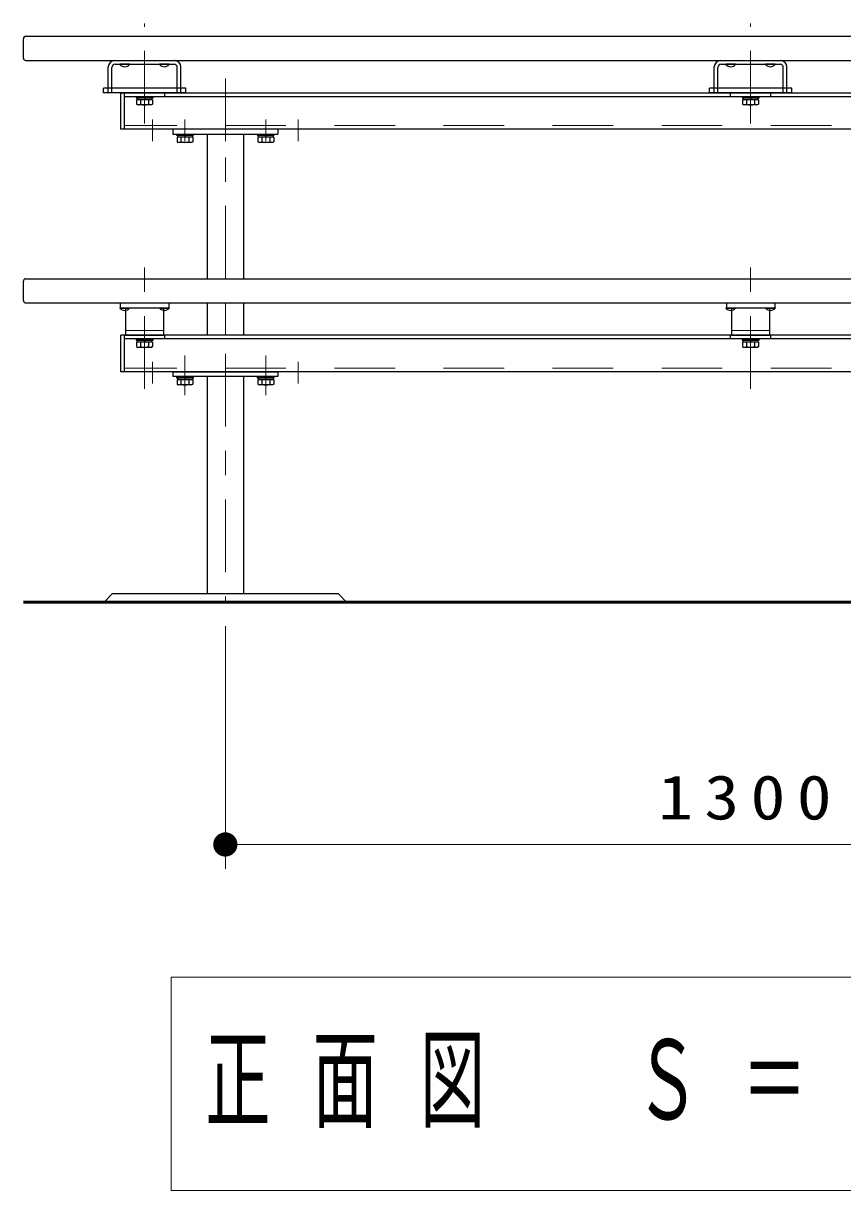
# Model space of a CAD drawing. Units: millimetres on the paper, with parts at other scales. Extents: x -385 to 0, y 0 to 267.
# Drawn here: x -326.9 to -293.1, y 71.22 to 119.36 of the extents above; entities that cross this region are included whole.
import ezdxf

# ---------------------------------------------------------------- set-up
doc = ezdxf.new("R2010")
doc.units = ezdxf.units.MM
doc.linetypes.add('USER1', pattern=[4.5, 2.5, -2])
doc.linetypes.add('USER2', pattern=[6, 3, -1, 1, -1])
doc.layers.add('LY_1', color=7, linetype='Continuous', lineweight=25)
doc.styles.add('ＭＳ ゴシック', font='')
doc.styles.get('ＭＳ ゴシック').set_extended_font_data('MS Gothic')

# ---------------------------------------------------------------- blocks, each defined once
blk = doc.blocks.new('filled_dot')
at = {"color": 0, "linetype": 'Continuous', "lineweight": -2, "const_width": 1.25}
blk.add_lwpolyline([(-0.625, 0, 1), (0.625, 0, 1)], format="xyb", close=True, dxfattribs=at)

msp = doc.modelspace()

# ---------------------------------------------------------------- linework, layer by layer
at = {"layer": 'LY_1', "color": 40, "linetype": 'USER2', "lineweight": 13}
for p, q in [((-321.901, 115.227), (-321.901, 119.364)), ((-296.901, 115.227), (-296.901, 119.364))]:
    msp.add_line(p, q, dxfattribs=at)
at = {"layer": 'LY_1', "color": 40}
for p, q in [((-326.901, 117.931), (-326.901, 118.731)), ((-326.801, 118.831), (-267.002, 118.831)), ((-326.801, 117.831), (-267.002, 117.831)), ((-323.401, 116.497), (-323.401, 117.564)), ((-323.251, 116.497), (-323.251, 117.547)), ((-323.134, 117.831), (-320.668, 117.831)), ((-323.118, 117.681), (-320.684, 117.681)), ((-320.551, 116.497), (-320.551, 117.547)), ((-320.401, 116.497), (-320.401, 117.564)), ((-298.401, 116.497), (-298.401, 117.564)), ((-298.251, 116.497), (-298.251, 117.547)), ((-298.135, 117.831), (-295.668, 117.831)), ((-298.118, 117.681), (-295.685, 117.681)), ((-295.551, 116.497), (-295.551, 117.547)), ((-295.401, 116.497), (-295.401, 117.564)), ((-320.201, 116.697), (-323.601, 116.697)), ((-323.601, 116.497), (-323.601, 116.697)), ((-320.201, 116.497), (-320.201, 116.697)), ((-295.201, 116.697), (-298.601, 116.697)), ((-298.601, 116.497), (-298.601, 116.697)), ((-295.201, 116.497), (-295.201, 116.697)), ((-320.201, 116.497), (-323.601, 116.497)), ((-295.201, 116.497), (-298.601, 116.497))]:
    msp.add_line(p, q, dxfattribs=at)
at = {"layer": 'LY_1'}
for p, q in [((-322.914, 117.681), (-322.914, 117.664)), ((-322.521, 117.681), (-322.914, 117.681)), ((-322.521, 117.664), (-322.914, 117.664)), ((-322.521, 117.681), (-322.521, 117.664)), ((-321.281, 117.681), (-321.281, 117.664)), ((-320.888, 117.681), (-321.281, 117.681)), ((-320.888, 117.664), (-321.281, 117.664)), ((-320.888, 117.681), (-320.888, 117.664)), ((-297.915, 117.681), (-297.915, 117.664)), ((-297.521, 117.681), (-297.915, 117.681)), ((-297.521, 117.664), (-297.915, 117.664)), ((-297.521, 117.681), (-297.521, 117.664)), ((-296.281, 117.681), (-296.281, 117.664)), ((-295.888, 117.681), (-296.281, 117.681)), ((-295.888, 117.664), (-296.281, 117.664)), ((-295.888, 117.681), (-295.888, 117.664)), ((-326.801, 108.831), (-267.002, 108.831)), ((-326.901, 107.931), (-326.901, 108.731)), ((-326.801, 107.831), (-267.002, 107.831)), ((-322.914, 107.631), (-322.914, 107.614)), ((-322.914, 107.631), (-322.521, 107.631)), ((-322.914, 107.614), (-322.521, 107.614)), ((-322.901, 107.831), (-322.901, 107.631)), ((-322.901, 107.631), (-320.901, 107.631)), ((-322.684, 107.631), (-322.684, 106.497)), ((-322.521, 107.631), (-322.521, 107.614)), ((-321.281, 107.631), (-321.281, 107.614)), ((-321.281, 107.631), (-320.888, 107.631)), ((-321.281, 107.614), (-320.888, 107.614)), ((-321.118, 107.631), (-321.118, 106.497)), ((-320.901, 107.831), (-320.901, 107.631)), ((-320.888, 107.631), (-320.888, 107.614)), ((-297.915, 107.631), (-297.915, 107.614)), ((-297.915, 107.631), (-297.521, 107.631)), ((-297.915, 107.614), (-297.521, 107.614)), ((-297.901, 107.831), (-297.901, 107.631)), ((-297.901, 107.631), (-295.901, 107.631)), ((-297.685, 107.631), (-297.685, 106.497)), ((-297.521, 107.631), (-297.521, 107.614)), ((-296.281, 107.631), (-296.281, 107.614)), ((-296.281, 107.631), (-295.888, 107.631)), ((-296.281, 107.614), (-295.888, 107.614)), ((-296.118, 107.631), (-296.118, 106.497)), ((-295.901, 107.831), (-295.901, 107.631)), ((-295.888, 107.631), (-295.888, 107.614)), ((-322.684, 106.497), (-321.118, 106.497)), ((-297.685, 106.497), (-296.118, 106.497)), ((-322.251, 106.347), (-321.551, 106.347)), ((-322.251, 106.347), (-322.251, 106.297)), ((-322.251, 106.297), (-321.551, 106.297)), ((-322.208, 106.297), (-322.208, 106.214)), ((-321.594, 106.297), (-322.208, 106.297)), ((-321.594, 106.214), (-322.208, 106.214)), ((-321.923, 106.297), (-321.901, 106.214)), ((-321.901, 106.297), (-321.879, 106.214)), ((-321.594, 106.297), (-321.594, 106.214)), ((-321.551, 106.297), (-321.551, 106.347)), ((-297.251, 106.347), (-296.551, 106.347)), ((-297.251, 106.347), (-297.251, 106.297)), ((-297.251, 106.297), (-296.551, 106.297)), ((-297.208, 106.297), (-297.208, 106.214)), ((-296.595, 106.297), (-297.208, 106.297)), ((-296.595, 106.214), (-297.208, 106.214)), ((-296.924, 106.297), (-296.901, 106.214)), ((-296.901, 106.297), (-296.879, 106.214)), ((-296.595, 106.297), (-296.595, 106.214)), ((-296.551, 106.297), (-296.551, 106.347)), ((-320.584, 104.797), (-319.884, 104.797)), ((-320.584, 104.797), (-320.584, 104.747)), ((-320.584, 104.747), (-319.884, 104.747)), ((-320.541, 104.747), (-320.541, 104.664)), ((-319.928, 104.747), (-320.541, 104.747)), ((-319.928, 104.664), (-320.541, 104.664)), ((-320.257, 104.747), (-320.234, 104.664)), ((-320.234, 104.747), (-320.212, 104.664)), ((-319.928, 104.747), (-319.928, 104.664)), ((-319.884, 104.747), (-319.884, 104.797)), ((-317.251, 104.797), (-316.551, 104.797)), ((-317.251, 104.797), (-317.251, 104.747)), ((-317.251, 104.747), (-316.551, 104.747)), ((-317.208, 104.747), (-317.208, 104.664)), ((-316.594, 104.747), (-317.208, 104.747)), ((-316.594, 104.664), (-317.208, 104.664)), ((-316.923, 104.747), (-316.901, 104.664)), ((-316.901, 104.747), (-316.879, 104.664)), ((-316.594, 104.747), (-316.594, 104.664)), ((-316.551, 104.747), (-316.551, 104.797)), ((-323.235, 95.831), (-323.568, 95.497)), ((-313.901, 95.831), (-323.235, 95.831)), ((-313.901, 95.831), (-313.568, 95.497))]:
    msp.add_line(p, q, dxfattribs=at)
at = {"layer": 'LY_1', "linetype": 'USER2', "lineweight": 13}
for p, q in [((-318.568, 108.831), (-318.568, 117.095)), ((-321.901, 104.291), (-321.901, 109.759)), ((-296.901, 104.291), (-296.901, 109.759)), ((-318.568, 106.497), (-318.568, 107.831))]:
    msp.add_line(p, q, dxfattribs=at)
at = {"layer": 'LY_1', "color": 4, "linetype": 'USER2', "lineweight": 13}
for p, q in [((-321.901, 116.747), (-321.901, 115.853)), ((-296.901, 116.747), (-296.901, 115.853)), ((-321.568, 115.397), (-321.568, 114.503)), ((-320.234, 115.397), (-320.234, 114.503)), ((-318.568, 115.397), (-318.568, 114.503)), ((-316.901, 115.397), (-316.901, 114.503)), ((-315.568, 115.397), (-315.568, 114.503)), ((-321.901, 106.747), (-321.901, 105.853)), ((-296.901, 106.747), (-296.901, 105.853)), ((-320.234, 105.661), (-320.234, 104.035)), ((-318.568, 105.729), (-318.568, 95.497)), ((-318.568, 105.729), (-318.568, 95.497)), ((-316.901, 105.661), (-316.901, 104.035)), ((-321.568, 105.397), (-321.568, 104.503)), ((-315.568, 105.397), (-315.568, 104.503))]:
    msp.add_line(p, q, dxfattribs=at)
at = {"layer": 'LY_1', "color": 4}
for p, q in [((-322.884, 116.497), (-270.918, 116.497)), ((-322.884, 114.997), (-322.884, 116.497)), ((-322.734, 114.997), (-322.734, 116.497)), ((-322.734, 116.347), (-271.068, 116.347)), ((-321.068, 116.347), (-321.068, 116.497)), ((-297.735, 116.347), (-297.735, 116.497)), ((-296.068, 116.347), (-296.068, 116.497)), ((-270.918, 114.997), (-322.884, 114.997)), ((-320.735, 114.997), (-320.735, 114.797)), ((-320.735, 114.797), (-316.401, 114.797)), ((-319.318, 114.797), (-319.318, 108.831)), ((-317.818, 114.797), (-317.818, 108.831)), ((-316.401, 114.997), (-316.401, 114.797)), ((-319.318, 107.831), (-319.318, 106.497)), ((-317.818, 107.831), (-317.818, 106.497)), ((-322.884, 104.997), (-322.884, 106.497)), ((-270.918, 106.497), (-322.884, 106.497)), ((-322.734, 104.997), (-322.734, 106.497)), ((-321.068, 106.347), (-321.068, 106.497)), ((-297.735, 106.347), (-297.735, 106.497)), ((-296.068, 106.347), (-296.068, 106.497)), ((-271.068, 106.347), (-322.734, 106.347)), ((-270.918, 104.997), (-322.884, 104.997)), ((-320.734, 104.997), (-316.401, 104.997)), ((-320.734, 104.997), (-320.734, 104.797)), ((-316.401, 104.997), (-316.401, 104.797)), ((-316.401, 104.797), (-320.734, 104.797)), ((-319.318, 104.797), (-319.318, 95.831)), ((-317.818, 104.797), (-317.818, 95.831))]:
    msp.add_line(p, q, dxfattribs=at)
at = {"layer": 'LY_1', "color": 131}
for p, q in [((-322.251, 116.347), (-322.251, 116.297)), ((-322.251, 116.347), (-321.551, 116.347)), ((-322.251, 116.297), (-321.551, 116.297)), ((-321.574, 116.214), (-322.228, 116.214)), ((-322.228, 116.214), (-322.228, 116.031)), ((-321.594, 116.297), (-322.208, 116.297)), ((-322.208, 116.297), (-322.208, 116.214)), ((-321.594, 116.214), (-322.208, 116.214)), ((-322.065, 116.214), (-322.065, 116.031)), ((-321.923, 116.297), (-321.901, 116.214)), ((-321.901, 116.297), (-321.879, 116.214)), ((-321.737, 116.214), (-321.737, 116.031)), ((-321.594, 116.297), (-321.594, 116.214)), ((-321.574, 116.214), (-321.574, 116.031)), ((-321.551, 116.297), (-321.551, 116.347)), ((-297.251, 116.347), (-297.251, 116.297)), ((-297.251, 116.347), (-296.551, 116.347)), ((-297.251, 116.297), (-296.551, 116.297)), ((-296.574, 116.214), (-297.228, 116.214)), ((-297.228, 116.214), (-297.228, 116.031)), ((-296.595, 116.297), (-297.208, 116.297)), ((-297.208, 116.297), (-297.208, 116.214)), ((-296.595, 116.214), (-297.208, 116.214)), ((-297.065, 116.214), (-297.065, 116.031)), ((-296.924, 116.297), (-296.901, 116.214)), ((-296.901, 116.297), (-296.879, 116.214)), ((-296.738, 116.214), (-296.738, 116.031)), ((-296.595, 116.297), (-296.595, 116.214)), ((-296.574, 116.214), (-296.574, 116.031)), ((-296.551, 116.297), (-296.551, 116.347)), ((-322.228, 116.031), (-322.176, 116.001)), ((-321.626, 116.001), (-322.176, 116.001)), ((-321.574, 116.031), (-321.626, 116.001)), ((-297.228, 116.031), (-297.176, 116.001)), ((-296.626, 116.001), (-297.176, 116.001)), ((-296.574, 116.031), (-296.626, 116.001)), ((-320.585, 114.797), (-320.585, 114.747)), ((-320.585, 114.797), (-319.885, 114.797)), ((-320.585, 114.747), (-319.885, 114.747)), ((-320.562, 114.664), (-320.562, 114.481)), ((-319.907, 114.664), (-320.562, 114.664)), ((-319.928, 114.747), (-320.541, 114.747)), ((-320.541, 114.747), (-320.541, 114.664)), ((-319.928, 114.664), (-320.541, 114.664)), ((-320.398, 114.664), (-320.398, 114.481)), ((-320.257, 114.747), (-320.235, 114.664)), ((-320.235, 114.747), (-320.212, 114.664)), ((-320.071, 114.664), (-320.071, 114.481)), ((-319.928, 114.747), (-319.928, 114.664)), ((-319.907, 114.664), (-319.907, 114.481)), ((-319.885, 114.747), (-319.885, 114.797)), ((-317.251, 114.797), (-317.251, 114.747)), ((-317.251, 114.797), (-316.551, 114.797)), ((-317.251, 114.747), (-316.551, 114.747)), ((-317.228, 114.664), (-317.228, 114.481)), ((-316.574, 114.664), (-317.228, 114.664)), ((-316.595, 114.747), (-317.208, 114.747)), ((-317.208, 114.747), (-317.208, 114.664)), ((-316.595, 114.664), (-317.208, 114.664)), ((-317.065, 114.664), (-317.065, 114.481)), ((-316.924, 114.747), (-316.901, 114.664)), ((-316.901, 114.747), (-316.879, 114.664)), ((-316.738, 114.664), (-316.738, 114.481)), ((-316.595, 114.747), (-316.595, 114.664)), ((-316.574, 114.664), (-316.574, 114.481)), ((-316.551, 114.747), (-316.551, 114.797)), ((-320.562, 114.481), (-320.51, 114.451)), ((-319.96, 114.451), (-320.51, 114.451)), ((-319.907, 114.481), (-319.96, 114.451)), ((-317.228, 114.481), (-317.176, 114.451)), ((-316.626, 114.451), (-317.176, 114.451)), ((-316.574, 114.481), (-316.626, 114.451)), ((-322.228, 106.214), (-322.228, 106.031)), ((-321.574, 106.214), (-322.228, 106.214)), ((-322.228, 106.031), (-322.176, 106)), ((-321.626, 106), (-322.176, 106)), ((-322.065, 106.214), (-322.065, 106.031)), ((-321.737, 106.214), (-321.737, 106.031)), ((-321.574, 106.031), (-321.626, 106)), ((-321.574, 106.214), (-321.574, 106.031)), ((-297.228, 106.214), (-297.228, 106.031)), ((-296.574, 106.214), (-297.228, 106.214)), ((-297.228, 106.031), (-297.176, 106)), ((-296.626, 106), (-297.176, 106)), ((-297.065, 106.214), (-297.065, 106.031)), ((-296.738, 106.214), (-296.738, 106.031)), ((-296.574, 106.031), (-296.626, 106)), ((-296.574, 106.214), (-296.574, 106.031)), ((-320.562, 104.664), (-320.562, 104.481)), ((-319.907, 104.664), (-320.562, 104.664)), ((-320.562, 104.481), (-320.509, 104.45)), ((-320.398, 104.664), (-320.398, 104.481)), ((-320.071, 104.664), (-320.071, 104.481)), ((-319.907, 104.481), (-319.959, 104.45)), ((-319.907, 104.664), (-319.907, 104.481)), ((-317.228, 104.664), (-317.228, 104.481)), ((-316.574, 104.664), (-317.228, 104.664)), ((-317.228, 104.481), (-317.176, 104.45)), ((-317.065, 104.664), (-317.065, 104.481)), ((-316.737, 104.664), (-316.737, 104.481)), ((-316.574, 104.481), (-316.626, 104.45)), ((-316.574, 104.664), (-316.574, 104.481)), ((-319.959, 104.45), (-320.509, 104.45)), ((-316.626, 104.45), (-317.176, 104.45))]:
    msp.add_line(p, q, dxfattribs=at)
at = {"layer": 'LY_1', "color": 4, "linetype": 'USER1', "lineweight": 13}
for p, q in [((-271.068, 115.147), (-322.734, 115.147)), ((-271.068, 105.147), (-322.734, 105.147))]:
    msp.add_line(p, q, dxfattribs=at)
at = {"layer": 'LY_1', "linetype": 'USER1', "lineweight": 13}
for p, q in [((-322.684, 106.697), (-321.118, 106.697)), ((-297.685, 106.697), (-296.118, 106.697))]:
    msp.add_line(p, q, dxfattribs=at)
at = {"layer": 'LY_1', "lineweight": 50}
msp.add_line((-326.901, 95.497), (-266.901, 95.497), dxfattribs=at)
at = {"layer": 'LY_1', "lineweight": 13}
for p, q in [((-318.568, 94.497), (-318.568, 84.497)), ((-275.235, 85.497), (-318.568, 85.497)), ((-320.801, 80.018), (-320.801, 71.218)), ((-273.001, 80.018), (-320.801, 80.018)), ((-320.801, 71.218), (-273.001, 71.218))]:
    msp.add_line(p, q, dxfattribs=at)
at = {"layer": 'LY_1', "color": 40}
for centre, radius, start, end in [((-326.801, 118.731), 0.1, 90, 180), ((-326.801, 117.931), 0.1, 180, 270), ((-323.134, 117.564), 0.267, 90, 180), ((-323.118, 117.547), 0.133, 90, 180), ((-320.684, 117.547), 0.133, 0, 90), ((-320.668, 117.564), 0.267, 0, 90), ((-298.135, 117.564), 0.267, 90, 180), ((-298.118, 117.547), 0.133, 90, 180), ((-295.685, 117.547), 0.133, 0, 90), ((-295.668, 117.564), 0.267, 0, 90)]:
    msp.add_arc(centre, radius, start, end, dxfattribs=at)
at = {"layer": 'LY_1'}
for centre, radius, start, end in [((-322.718, 117.844), 0.267, 222.4359, 317.5641), ((-321.084, 117.844), 0.267, 222.4359, 317.5641), ((-297.718, 117.844), 0.267, 222.4359, 317.5641), ((-296.085, 117.844), 0.267, 222.4359, 317.5641), ((-326.801, 108.731), 0.1, 90, 180), ((-326.801, 107.931), 0.1, 180, 270), ((-322.718, 107.794), 0.267, 222.4359, 317.5641), ((-321.084, 107.794), 0.267, 222.4359, 317.5641), ((-297.718, 107.794), 0.267, 222.4359, 317.5641), ((-296.085, 107.794), 0.267, 222.4359, 317.5641)]:
    msp.add_arc(centre, radius, start, end, dxfattribs=at)
at = {"layer": 'LY_1', "color": 131}
for centre, radius, start, end in [((-322.146, 116.172), 0.164, 240, 300), ((-321.901, 116.46), 0.459, 249.136, 290.864), ((-321.656, 116.172), 0.164, 240, 300), ((-297.147, 116.172), 0.164, 240, 300), ((-296.901, 116.46), 0.459, 249.136, 290.864), ((-296.656, 116.172), 0.164, 240, 300), ((-320.48, 114.622), 0.164, 240, 300), ((-320.235, 114.91), 0.459, 249.136, 290.864), ((-319.989, 114.622), 0.164, 240, 300), ((-317.147, 114.622), 0.164, 240, 300), ((-316.901, 114.91), 0.459, 249.136, 290.864), ((-316.656, 114.622), 0.164, 240, 300), ((-322.146, 106.172), 0.164, 240, 300), ((-321.901, 106.46), 0.459, 249.136, 290.864), ((-321.656, 106.172), 0.164, 240, 300), ((-297.147, 106.172), 0.164, 240, 300), ((-296.901, 106.46), 0.459, 249.136, 290.864), ((-296.656, 106.172), 0.164, 240, 300), ((-320.48, 104.622), 0.164, 240, 300), ((-320.234, 104.91), 0.459, 249.136, 290.864), ((-319.989, 104.622), 0.164, 240, 300), ((-317.146, 104.622), 0.164, 240, 300), ((-316.901, 104.91), 0.459, 249.136, 290.864), ((-316.656, 104.622), 0.164, 240, 300)]:
    msp.add_arc(centre, radius, start, end, dxfattribs=at)

# ---------------------------------------------------------------- block references
at = {"layer": 'LY_1', "lineweight": 13, "xscale": 0.4, "yscale": 0.4}
msp.add_blockref('filled_dot', (-318.568, 85.497), dxfattribs=at)

# ---------------------------------------------------------------- texts
at = {"layer": 'LY_1', "style": 'ＭＳ ゴシック'}
for s, insert, char_height, attachment_point in [('\\T1.33;\\W1.15;1300', (-296.901, 86.497), 1.833, 8), ('\\T1.64;\\W0.6;正面図\u3000Ｓ＝１／３０', (-319.401, 75.618), 3.299, 4)]:
    msp.add_mtext(s, dxfattribs=dict(at, insert=insert, char_height=char_height, attachment_point=attachment_point))

doc.saveas('drawing.dxf')
